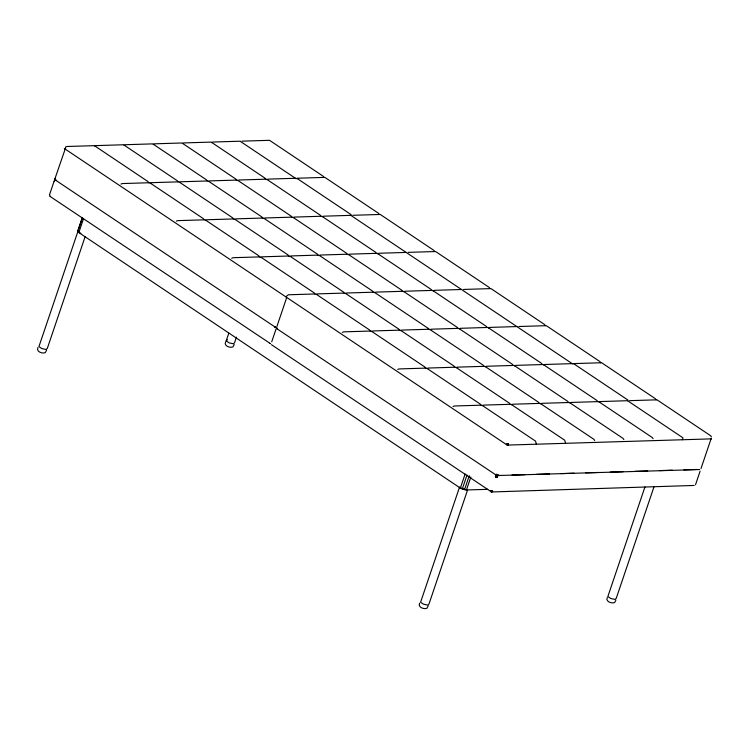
<?xml version="1.0" encoding="UTF-8"?>
<svg xmlns="http://www.w3.org/2000/svg" width="749" height="749" viewBox="0 0 749 749"><rect width="100%" height="100%" fill="white"/><g stroke="black" fill="none" stroke-linecap="round" stroke-linejoin="round"><path stroke-width="1.12" d="M65.528 148.077L55.023 178.505L55.538 180.135L275.435 327.266C276.877 328.296 273.797 327.397 275.435 327.266C277.018 327.781 274.04 326.864 275.435 327.266M487.665 489.331L466.449 489.977L460.354 488.086L78.823 232.555L77.821 230.786L82.221 217.781M496.381 475.39L497.402 475.709L498.291 474.866L496.259 474.229L497.373 477.572L495.342 476.944L496.259 475.755L500.351 475.446M508.281 443.558L508.374 445.065L506.343 444.429L506.717 443.745L506.801 444.681M55.538 180.135L55.117 178.721M694.201 485.446L491.896 491.962L490.876 491.644L490.754 490.492L492.786 491.119L491.381 491.878L271.447 344.68M496.896 477.534L497.036 476.046L496.259 475.755M507.906 445.028L508.047 443.539M491.213 490.745L491.11 491.775M496.718 474.482L496.615 475.521M496.765 475.98L496.344 477.403M350.832 215.384L351.047 214.607L296.857 178.318L296.145 178.758M627.596 400.743L627.812 399.975L573.622 363.677L572.91 364.117M682.358 439.757L682.948 437.819L628.261 401.192M49.518 194.759L54.106 181.211M37.937 347.536C35.821 351.59 42.262 353.931 45.277 352.657L46.55 350.214M77.756 231.544L82.53 217.453M77.905 231.45L38.929 346.6L41.897 348.585L46.082 349.493L47.309 348.416L85.161 236.59M78.823 232.555L83.588 218.465M225.618 341.816C223.502 345.869 229.943 348.201 232.958 346.927L234.231 344.484M236.45 337.172L234.577 342.705L233.351 343.782L229.157 342.873L226.189 340.889L228.82 333.136M271.728 341.787L275.96 329.288M276.877 326.573L286.595 297.877M419.599 603.16C417.493 607.214 423.925 609.546 426.949 608.282L428.222 605.838M460.354 488.086L465.129 473.995M462.264 489.06L467.03 474.978M464.492 489.752L469.258 475.671M466.449 489.977L470.849 476.973M467.582 489.996L428.98 604.04L427.754 605.117L423.56 604.209L420.592 602.224L459.568 487.065L462.536 489.06L466.73 489.968M607.289 597.44C605.173 601.494 611.615 603.825 614.629 602.552L615.903 600.108M644.964 486.897L607.86 596.504L610.828 598.498L615.023 599.406L616.249 598.329L654.102 486.504M695.521 484.734L700.1 471.196M701.017 468.481L711.11 438.68M497.261 474.688L496.887 475.624M491.756 490.951L491.381 491.878M495.801 477.197L496.484 475.877M497.813 474.829L497.158 475.69M492.308 491.082L491.662 491.943M65.2 148.92L65.64 147.946M50.033 196.397L270.483 343.669L269.471 343.36M285.772 296.81L288.356 294.778L315.788 293.945L369.472 329.897L370.212 331.077M226.189 340.889L227.415 339.812M65.622 147.029L66.942 146.495L94.374 145.652L148.059 181.614L148.798 182.784M94.823 146.139L96.134 145.606L123.576 144.763L177.251 180.715L178 181.895M124.016 145.25L125.336 144.716L152.768 143.874L206.452 179.826L207.192 181.005M153.208 144.351L154.528 143.817L181.96 142.984L235.645 178.936L236.384 180.116M182.41 143.462L183.72 142.928L211.162 142.095L264.837 178.047L265.586 179.217M120.973 184.095L122.293 183.561L149.725 182.728L203.41 218.68L204.149 219.86M211.602 142.572L212.922 142.038L240.354 141.205M150.175 183.205L151.495 182.672L178.927 181.838L232.611 217.79L233.351 218.961M179.367 182.316L180.687 181.782L208.119 180.949L261.804 216.901L262.543 218.071M208.559 181.427L209.879 180.893L237.311 180.06L290.996 216.012L291.736 217.182M237.761 180.537L239.081 180.003L266.513 179.17L320.197 215.122L320.937 216.292M176.324 221.17L177.644 220.637L205.086 219.803L258.761 255.755L259.51 256.926M266.953 179.648L268.273 179.114L295.705 178.271M205.526 220.281L206.846 219.747L234.278 218.914L287.962 254.866L288.702 256.036M234.718 219.391L236.038 218.858L263.47 218.015L317.155 253.977L317.894 255.147M263.92 218.502L265.23 217.968L292.672 217.126L346.347 253.087L347.096 254.257M293.112 217.613L294.432 217.079L321.864 216.236L375.549 252.188L376.288 253.368M231.684 258.246L233.005 257.712L260.437 256.87L314.121 292.831L314.861 294.001M322.304 216.714L323.624 216.189L351.056 215.347M260.877 257.356L262.197 256.823L289.629 255.98L343.314 291.932L344.053 293.112M290.069 256.458L291.389 255.924L318.821 255.091L372.506 291.043L373.245 292.222M319.271 255.568L320.591 255.034L348.023 254.201L401.707 290.153L402.447 291.324M348.463 254.679L349.783 254.145L377.215 253.312L430.9 289.264L431.639 290.434M377.655 253.789L378.975 253.256L406.407 252.422M316.228 294.423L317.548 293.889L344.98 293.056L398.665 329.008L399.404 330.178M345.429 293.533L346.74 292.999L374.182 292.166L427.857 328.118L428.606 329.288M374.622 292.644L375.942 292.11L403.374 291.277L457.059 327.229L457.798 328.399M403.814 291.754L405.134 291.221L432.566 290.387L486.251 326.339L486.99 327.51M342.387 332.387L343.707 331.854L371.139 331.021L424.823 366.973L425.563 368.143M433.016 290.865L434.326 290.331L461.768 289.488M371.579 331.498L372.899 330.964L400.331 330.131L454.016 366.083L454.755 367.253M400.781 330.609L402.101 330.075L429.533 329.232L483.217 365.194L483.957 366.364M429.973 329.719L431.293 329.186L458.725 328.343L512.41 364.304L513.149 365.475M459.165 328.83L460.485 328.296L487.917 327.453L541.602 363.405L542.351 364.585M397.738 369.463L399.058 368.929L426.49 368.087L480.175 404.048L480.914 405.218M488.367 327.931L489.687 327.407L517.119 326.564M426.93 368.574L428.25 368.04L455.692 367.197L509.367 403.149L510.116 404.329M456.132 367.675L457.452 367.141L484.884 366.308L538.568 402.26L539.308 403.439M485.324 366.785L486.644 366.252L514.076 365.418L567.761 401.37L568.5 402.541M514.526 365.896L515.836 365.362L543.278 364.529L596.953 400.481L597.702 401.651M453.089 406.529L454.409 405.995L481.841 405.162L535.526 441.114L536.378 444.204M543.718 365.006L545.038 364.473L572.47 363.639M482.29 405.64L483.611 405.106L511.043 404.273L564.727 440.225L565.57 443.314M511.483 404.75L512.803 404.217L540.235 403.383L593.92 439.335L594.659 440.506M540.675 403.861L541.995 403.327L569.427 402.494L623.112 438.446L623.851 439.616M569.877 402.971L571.197 402.438L598.629 401.604L652.313 437.556L653.053 438.727M599.069 402.082L600.389 401.548L627.821 400.706M55.997 180.303L55.267 180.369L55.997 180.303L55.37 179.048M277.411 328.596L276.98 328.081L277.411 328.596L276.634 328.549L495.875 474.903M65.229 148.545L64.358 148.517L507.185 445.093L711.55 438.867M55.473 178.29L55.323 179.657M55.566 179.788L55.089 179.105L55.389 180.013M49.874 195.311L49.902 196.079M699.678 469.539L496.84 475.559M242.114 141.149L269.546 140.316L323.231 176.268L323.971 177.438M297.465 178.225L324.897 177.382L378.582 213.343L379.331 214.514M352.816 215.291L380.258 214.457L433.933 250.409L434.682 251.589M408.177 252.366L435.609 251.533L489.294 287.485L490.033 288.655M463.528 289.442L490.96 288.599L544.645 324.56L545.384 325.731M518.879 326.508L546.311 325.675L599.996 361.627L600.735 362.806M574.23 363.583L601.662 362.75L655.347 398.702L656.087 399.872M629.581 400.659L657.013 399.816L710.698 435.778L711.438 436.948M512.044 475.091L524.909 474.697M536.593 474.342L549.457 473.948M561.151 473.593L574.015 473.199M585.709 472.844L598.573 472.45M610.257 472.095L623.121 471.701M634.815 471.346L647.679 470.952M659.373 470.597L672.237 470.203M683.921 469.848L696.785 469.454M508.477 444.297L507.588 444.148M497.926 475.456L496.166 474.903M497.467 476.804L495.707 476.261M492.43 491.709L490.67 491.166M240.794 141.683L295.481 178.309M351.506 215.824L406.183 252.45M406.857 252.9L461.543 289.526M462.208 289.975L516.894 326.601M517.559 327.041L572.245 363.668M78.645 231.947L80.864 233.435M54.911 180.406L54.228 181.061L54.911 180.406"/></g></svg>
